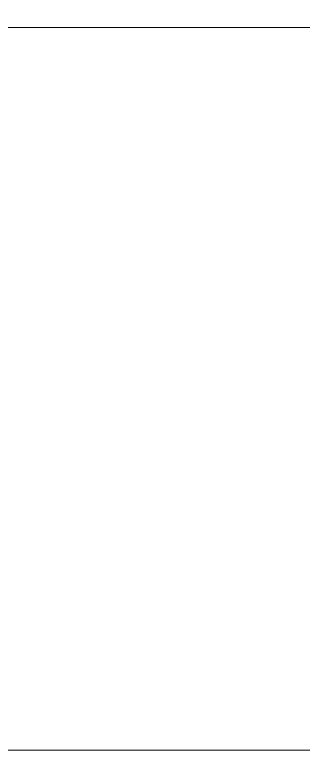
# Model space of a CAD drawing. Header units: centimetres. Extents: x -27.4 to 27.4, y -38.2 to 38.3.
# Drawn here: x 9.468 to 9.707, y 17.992 to 18.603 of the extents above; entities that cross this region are included whole.
import ezdxf

# ---------------------------------------------------------------- set-up
doc = ezdxf.new("R2010")
doc.units = ezdxf.units.CM
doc.header["$MEASUREMENT"] = 0
doc.layers.add('layer 1', color=7, linetype='Continuous')

msp = doc.modelspace()

# ---------------------------------------------------------------- linework, layer by layer
at = {"layer": 'layer 1', "color": 1, "lineweight": 9}
msp.add_open_spline([(21.29413, 32.81385), (21.29413, 32.81385), (17.84623, 32.81385), (17.84623, 32.81385), (17.84623, 32.81385), (17.84623, 32.81385), (17.84623, 32.81027), (17.84623, 32.81027), (17.84623, 32.81027), (17.84623, 32.81027), (15.16218, 32.81027), (15.16218, 32.81027), (15.16218, 32.81027), (15.16218, 32.81027), (15.16218, 33.41023), (15.16218, 33.41023), (15.16218, 33.41023), (15.16218, 33.41023), (15.83521, 33.41023), (15.83521, 33.41023), (15.83521, 33.41023), (15.83521, 33.41023), (15.83521, 37.72401), (15.83521, 37.72401), (15.83521, 37.72401), (15.83521, 37.72401), (9.09812, 37.72401), (9.09812, 37.72401), (9.09812, 37.72401), (9.09812, 37.72401), (9.09812, 37.12421), (9.09812, 37.12421), (9.09812, 37.12421), (9.09812, 37.12421), (9.71338, 37.12421), (9.71338, 37.12421), (9.71338, 37.12421), (9.71338, 37.12421), (9.71338, 37.12925), (9.71338, 37.12925), (9.71338, 37.12925), (9.71338, 37.12925), (11.16263, 37.12925), (11.16263, 37.12925), (11.16263, 37.12925), (11.16263, 37.12925), (11.16263, 36.52941), (11.16263, 36.52941), (11.16263, 36.52941), (11.16263, 36.52941), (9.71338, 36.52941), (9.71338, 36.52941), (9.71338, 36.52941), (9.71338, 36.52941), (9.71338, 19.19333), (9.71338, 19.19333), (9.71338, 19.19333), (9.71338, 19.19333), (11.16263, 19.19333), (11.16263, 19.19333), (11.16263, 19.19333), (11.16263, 19.19333), (11.16263, 18.59336), (11.16263, 18.59336), (11.16263, 18.59336), (11.16263, 18.59336), (9.71338, 18.59336), (9.71338, 18.59336), (9.71338, 18.59336), (9.71338, 18.59336), (9.71338, 18.59236), (9.71338, 18.59236), (9.71338, 18.59236), (9.71338, 18.59236), (9.09812, 18.59236), (9.09812, 18.59236), (9.09812, 18.59236), (9.09812, 18.59236), (9.09812, 17.9924), (9.09812, 17.9924), (9.09812, 17.9924), (9.09812, 17.9924), (15.83521, 17.9924), (15.83521, 17.9924), (15.83521, 17.9924), (15.83521, 17.9924), (15.83521, 22.33317), (15.83521, 22.33317), (15.83521, 22.33317), (15.83521, 22.33317), (15.17926, 22.33317), (15.17926, 22.33317), (15.17926, 22.33317), (15.17926, 22.33317), (15.17926, 22.93313), (15.17926, 22.93313), (15.17926, 22.93313), (15.17926, 22.93313), (16.83501, 22.93313), (16.83501, 22.93313), (16.83501, 22.93313), (16.83501, 22.93313), (16.83501, 22.93625), (16.83501, 22.93625), (16.83501, 22.93625), (16.83501, 22.93625), (21.29413, 22.93625), (21.29413, 22.93625), (21.29413, 22.93625), (21.29413, 22.93625), (21.29413, 32.81385), (21.29413, 32.81385)], degree=3, knots=[0, 0, 0, 0, 0.034483, 0.034483, 0.034483, 0.034483, 0.068966, 0.068966, 0.068966, 0.068966, 0.103448, 0.103448, 0.103448, 0.103448, 0.137931, 0.137931, 0.137931, 0.137931, 0.172414, 0.172414, 0.172414, 0.172414, 0.206897, 0.206897, 0.206897, 0.206897, 0.241379, 0.241379, 0.241379, 0.241379, 0.275862, 0.275862, 0.275862, 0.275862, 0.310345, 0.310345, 0.310345, 0.310345, 0.344828, 0.344828, 0.344828, 0.344828, 0.37931, 0.37931, 0.37931, 0.37931, 0.413793, 0.413793, 0.413793, 0.413793, 0.448276, 0.448276, 0.448276, 0.448276, 0.482759, 0.482759, 0.482759, 0.482759, 0.517241, 0.517241, 0.517241, 0.517241, 0.551724, 0.551724, 0.551724, 0.551724, 0.586207, 0.586207, 0.586207, 0.586207, 0.62069, 0.62069, 0.62069, 0.62069, 0.655172, 0.655172, 0.655172, 0.655172, 0.689655, 0.689655, 0.689655, 0.689655, 0.724138, 0.724138, 0.724138, 0.724138, 0.758621, 0.758621, 0.758621, 0.758621, 0.793103, 0.793103, 0.793103, 0.793103, 0.827586, 0.827586, 0.827586, 0.827586, 0.862069, 0.862069, 0.862069, 0.862069, 0.896552, 0.896552, 0.896552, 0.896552, 0.931034, 0.931034, 0.931034, 0.931034, 1, 1, 1, 1], dxfattribs=at)

doc.saveas('drawing.dxf')
